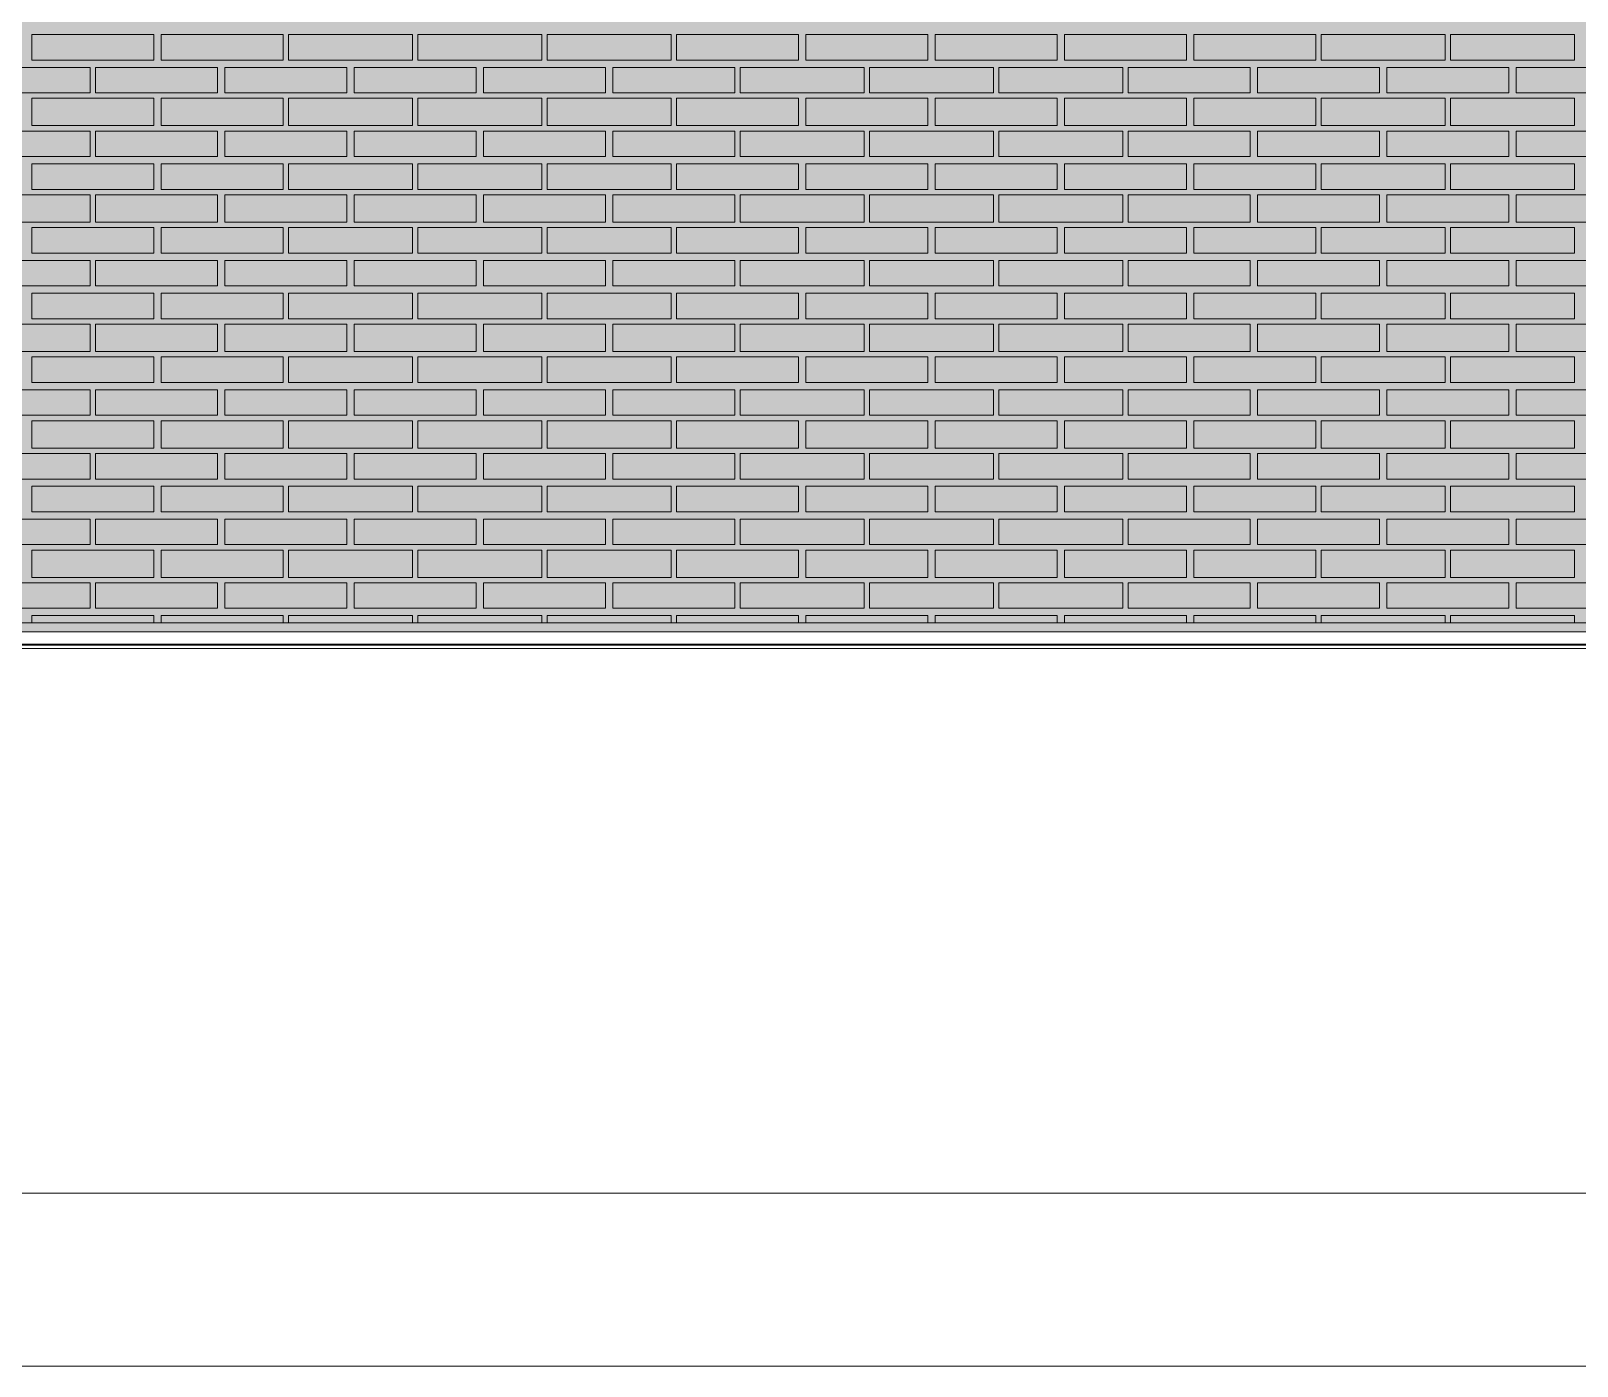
# Model space of a CAD drawing. Header units: millimetres. Extents: x -28928 to 100580, y -22867 to 36490.
# Drawn here: x 10970 to 14562, y -6439 to -3338 of the extents above; entities that cross this region are included whole.
import ezdxf

# ---------------------------------------------------------------- set-up
doc = ezdxf.new("R2010")
doc.units = ezdxf.units.MM
doc.layers.add('PDF _Геометрия', color=7, linetype='Continuous', true_color=0x8f8e8d)
doc.layers.add('PDF _Сплошная заливка', color=7, linetype='Continuous', true_color=0xffffff)

msp = doc.modelspace()

# ---------------------------------------------------------------- hatches: boundary and pattern name
at = {"layer": 'PDF _Сплошная заливка', "true_color": 0xdcd6cf, "transparency": 33554559}
msp.add_hatch(color=254, dxfattribs=at).paths.add_polyline_path([(29465.3, 1544.1), (29486.4, 1544.1), (29486.4, 9028.4), (4952.2, 9028.4), (4952.2, -4713.2), (29465.3, -4713.2)])
at = {"layer": 'PDF _Сплошная заливка', "true_color": 0xa48f7a, "transparency": 33554559}
h = msp.add_hatch(color=252, dxfattribs=at)
h.paths.add_polyline_path([(-7486.3, -4734.3), (-7486.3, -4713.2), (-9576.3, -4713.2), (-9576.3, -4734.3)])
h.paths.add_polyline_path([(-7168.9, -4713.2), (-7168.9, -4734.3), (45263, -4734.3), (45263, -4713.2)])

# ---------------------------------------------------------------- linework, layer by layer
at = {"layer": 'PDF _Геометрия', "color": 7, "lineweight": 9}
for points in [[(45263, -4713.2), (-7168.9, -4713.2), (4931.1, -4713.2), (-7168.9, -4713.2), (4931.1, -4713.2), (4931.1, 9028.4), (4931.1, -4764)], [(4952.2, -4764), (4952.2, 9028.4), (4952.2, -4713.2), (29465.3, -4713.2), (4952.2, -4713.2), (29465.3, -4713.2), (29465.3, 1531.4), (29465.3, -4764)], [(-7168.9, -4734.3), (45263, -4734.3), (45263, -4713.2), (29486.4, -4713.2), (29486.4, -5491.6), (29486.4, -5610.1)], [(-23144.3, -4772.4), (84689.5, -4772.4)], [(82087.6, -6037.4), (56081.1, -6037.4), (29799.5, -6037.4), (29351.1, -6037.4), (5066.4, -6037.4), (4816.8, -6037.4), (-21587.4, -6037.4)], [(82417.6, -6439.3), (-21938.6, -6439.3)]]:
    msp.add_lwpolyline(points, dxfattribs=at)
at = {"layer": 'PDF _Геометрия', "lineweight": 9}
for points in [[(11256.1, -3405.9), (11112.2, -3405.9), (10972.6, -3405.9), (10972.6, -3346.6), (11112.2, -3346.6), (11256.1, -3346.6)], [(11556.4, -3405.9), (11412.6, -3405.9), (11273, -3405.9), (11273, -3346.6), (11412.6, -3346.6), (11556.4, -3346.6)], [(11856.8, -3405.9), (11713, -3405.9), (11569.1, -3405.9), (11569.1, -3346.6), (11713, -3346.6), (11856.8, -3346.6)], [(12157.2, -3405.9), (12013.4, -3405.9), (11869.5, -3405.9), (11869.5, -3346.6), (12013.4, -3346.6), (12157.2, -3346.6)], [(12457.6, -3405.9), (12313.7, -3405.9), (12169.9, -3405.9), (12169.9, -3346.6), (12313.7, -3346.6), (12457.6, -3346.6)], [(12753.7, -3405.9), (12614.1, -3405.9), (12470.3, -3405.9), (12470.3, -3346.6), (12614.1, -3346.6), (12753.7, -3346.6)], [(13054.1, -3405.9), (12914.5, -3405.9), (12770.7, -3405.9), (12770.7, -3346.6), (12914.5, -3346.6), (13054.1, -3346.6)], [(13354.5, -3405.9), (13210.7, -3405.9), (13071.1, -3405.9), (13071.1, -3346.6), (13210.7, -3346.6), (13354.5, -3346.6)], [(13654.9, -3405.9), (13511.1, -3405.9), (13371.4, -3405.9), (13371.4, -3346.6), (13511.1, -3346.6), (13654.9, -3346.6)], [(13955.3, -3405.9), (13811.4, -3405.9), (13671.8, -3405.9), (13671.8, -3346.6), (13811.4, -3346.6), (13955.3, -3346.6)], [(14255.7, -3405.9), (14111.8, -3405.9), (13968, -3405.9), (13968, -3346.6), (14111.8, -3346.6), (14255.7, -3346.6)], [(14556.1, -3405.9), (14412.2, -3405.9), (14268.4, -3405.9), (14268.4, -3346.6), (14412.2, -3346.6), (14556.1, -3346.6)], [(11108, -3422.8), (11108, -3482), (10820.3, -3482), (10820.3, -3422.8)], [(11404.1, -3422.8), (11404.1, -3482), (11120.7, -3482), (11120.7, -3422.8)], [(11704.5, -3422.8), (11704.5, -3482), (11421.1, -3482), (11421.1, -3422.8)], [(12004.9, -3422.8), (12004.9, -3482), (11721.4, -3482), (11721.4, -3422.8)], [(12305.3, -3422.8), (12305.3, -3482), (12021.8, -3482), (12021.8, -3422.8)], [(12605.7, -3422.8), (12605.7, -3482), (12322.2, -3482), (12322.2, -3422.8)], [(12906.1, -3422.8), (12906.1, -3482), (12618.4, -3482), (12618.4, -3422.8)], [(13206.4, -3422.8), (13206.4, -3482), (12918.7, -3482), (12918.7, -3422.8)], [(13506.8, -3422.8), (13506.8, -3482), (13219.1, -3482), (13219.1, -3422.8)], [(13803, -3422.8), (13803, -3482), (13519.5, -3482), (13519.5, -3422.8)], [(14103.4, -3422.8), (14103.4, -3482), (13819.9, -3482), (13819.9, -3422.8)], [(14403.7, -3422.8), (14403.7, -3482), (14120.3, -3482), (14120.3, -3422.8)], [(14704.1, -3422.8), (14704.1, -3482), (14420.7, -3482), (14420.7, -3422.8)], [(11256.1, -3558.2), (11112.2, -3558.2), (10972.6, -3558.2), (10972.6, -3494.7), (11112.2, -3494.7), (11256.1, -3494.7)], [(11556.4, -3558.2), (11412.6, -3558.2), (11273, -3558.2), (11273, -3494.7), (11412.6, -3494.7), (11556.4, -3494.7)], [(11856.8, -3558.2), (11713, -3558.2), (11569.1, -3558.2), (11569.1, -3494.7), (11713, -3494.7), (11856.8, -3494.7)], [(12157.2, -3558.2), (12013.4, -3558.2), (11869.5, -3558.2), (11869.5, -3494.7), (12013.4, -3494.7), (12157.2, -3494.7)], [(12457.6, -3558.2), (12313.7, -3558.2), (12169.9, -3558.2), (12169.9, -3494.7), (12313.7, -3494.7), (12457.6, -3494.7)], [(12753.7, -3558.2), (12614.1, -3558.2), (12470.3, -3558.2), (12470.3, -3494.7), (12614.1, -3494.7), (12753.7, -3494.7)], [(13054.1, -3558.2), (12914.5, -3558.2), (12770.7, -3558.2), (12770.7, -3494.7), (12914.5, -3494.7), (13054.1, -3494.7)], [(13354.5, -3558.2), (13210.7, -3558.2), (13071.1, -3558.2), (13071.1, -3494.7), (13210.7, -3494.7), (13354.5, -3494.7)], [(13654.9, -3558.2), (13511.1, -3558.2), (13371.4, -3558.2), (13371.4, -3494.7), (13511.1, -3494.7), (13654.9, -3494.7)], [(13955.3, -3558.2), (13811.4, -3558.2), (13671.8, -3558.2), (13671.8, -3494.7), (13811.4, -3494.7), (13955.3, -3494.7)], [(14255.7, -3558.2), (14111.8, -3558.2), (13968, -3558.2), (13968, -3494.7), (14111.8, -3494.7), (14255.7, -3494.7)], [(14556.1, -3558.2), (14412.2, -3558.2), (14268.4, -3558.2), (14268.4, -3494.7), (14412.2, -3494.7), (14556.1, -3494.7)], [(11108, -3570.9), (11108, -3630.1), (10820.3, -3630.1), (10820.3, -3570.9)], [(11404.1, -3570.9), (11404.1, -3630.1), (11120.7, -3630.1), (11120.7, -3570.9)], [(11704.5, -3570.9), (11704.5, -3630.1), (11421.1, -3630.1), (11421.1, -3570.9)], [(12004.9, -3570.9), (12004.9, -3630.1), (11721.4, -3630.1), (11721.4, -3570.9)], [(12305.3, -3570.9), (12305.3, -3630.1), (12021.8, -3630.1), (12021.8, -3570.9)], [(12605.7, -3570.9), (12605.7, -3630.1), (12322.2, -3630.1), (12322.2, -3570.9)], [(12906.1, -3570.9), (12906.1, -3630.1), (12618.4, -3630.1), (12618.4, -3570.9)], [(13206.4, -3570.9), (13206.4, -3630.1), (12918.7, -3630.1), (12918.7, -3570.9)], [(13506.8, -3570.9), (13506.8, -3630.1), (13219.1, -3630.1), (13219.1, -3570.9)], [(13803, -3570.9), (13803, -3630.1), (13519.5, -3630.1), (13519.5, -3570.9)], [(14103.4, -3570.9), (14103.4, -3630.1), (13819.9, -3630.1), (13819.9, -3570.9)], [(14403.7, -3570.9), (14403.7, -3630.1), (14120.3, -3630.1), (14120.3, -3570.9)], [(14704.1, -3570.9), (14704.1, -3630.1), (14420.7, -3630.1), (14420.7, -3570.9)], [(11256.1, -3706.3), (11112.2, -3706.3), (10972.6, -3706.3), (10972.6, -3647), (11112.2, -3647), (11256.1, -3647)], [(11556.4, -3706.3), (11412.6, -3706.3), (11273, -3706.3), (11273, -3647), (11412.6, -3647), (11556.4, -3647)], [(11856.8, -3706.3), (11713, -3706.3), (11569.1, -3706.3), (11569.1, -3647), (11713, -3647), (11856.8, -3647)], [(12157.2, -3706.3), (12013.4, -3706.3), (11869.5, -3706.3), (11869.5, -3647), (12013.4, -3647), (12157.2, -3647)], [(12457.6, -3706.3), (12313.7, -3706.3), (12169.9, -3706.3), (12169.9, -3647), (12313.7, -3647), (12457.6, -3647)], [(12753.7, -3706.3), (12614.1, -3706.3), (12470.3, -3706.3), (12470.3, -3647), (12614.1, -3647), (12753.7, -3647)], [(13054.1, -3706.3), (12914.5, -3706.3), (12770.7, -3706.3), (12770.7, -3647), (12914.5, -3647), (13054.1, -3647)], [(13354.5, -3706.3), (13210.7, -3706.3), (13071.1, -3706.3), (13071.1, -3647), (13210.7, -3647), (13354.5, -3647)], [(13654.9, -3706.3), (13511.1, -3706.3), (13371.4, -3706.3), (13371.4, -3647), (13511.1, -3647), (13654.9, -3647)], [(13955.3, -3706.3), (13811.4, -3706.3), (13671.8, -3706.3), (13671.8, -3647), (13811.4, -3647), (13955.3, -3647)], [(14255.7, -3706.3), (14111.8, -3706.3), (13968, -3706.3), (13968, -3647), (14111.8, -3647), (14255.7, -3647)], [(14556.1, -3706.3), (14412.2, -3706.3), (14268.4, -3706.3), (14268.4, -3647), (14412.2, -3647), (14556.1, -3647)], [(11108, -3719), (11108, -3782.4), (10820.3, -3782.4), (10820.3, -3719)], [(11404.1, -3719), (11404.1, -3782.4), (11120.7, -3782.4), (11120.7, -3719)], [(11704.5, -3719), (11704.5, -3782.4), (11421.1, -3782.4), (11421.1, -3719)], [(12004.9, -3719), (12004.9, -3782.4), (11721.4, -3782.4), (11721.4, -3719)], [(12305.3, -3719), (12305.3, -3782.4), (12021.8, -3782.4), (12021.8, -3719)], [(12605.7, -3719), (12605.7, -3782.4), (12322.2, -3782.4), (12322.2, -3719)], [(12906.1, -3719), (12906.1, -3782.4), (12618.4, -3782.4), (12618.4, -3719)], [(13206.4, -3719), (13206.4, -3782.4), (12918.7, -3782.4), (12918.7, -3719)], [(13506.8, -3719), (13506.8, -3782.4), (13219.1, -3782.4), (13219.1, -3719)], [(13803, -3719), (13803, -3782.4), (13519.5, -3782.4), (13519.5, -3719)], [(14103.4, -3719), (14103.4, -3782.4), (13819.9, -3782.4), (13819.9, -3719)], [(14403.7, -3719), (14403.7, -3782.4), (14120.3, -3782.4), (14120.3, -3719)], [(14704.1, -3719), (14704.1, -3782.4), (14420.7, -3782.4), (14420.7, -3719)], [(11256.1, -3854.3), (11112.2, -3854.3), (10972.6, -3854.3), (10972.6, -3795.1), (11112.2, -3795.1), (11256.1, -3795.1)], [(11556.4, -3854.3), (11412.6, -3854.3), (11273, -3854.3), (11273, -3795.1), (11412.6, -3795.1), (11556.4, -3795.1)], [(11856.8, -3854.3), (11713, -3854.3), (11569.1, -3854.3), (11569.1, -3795.1), (11713, -3795.1), (11856.8, -3795.1)], [(12157.2, -3854.3), (12013.4, -3854.3), (11869.5, -3854.3), (11869.5, -3795.1), (12013.4, -3795.1), (12157.2, -3795.1)], [(12457.6, -3854.3), (12313.7, -3854.3), (12169.9, -3854.3), (12169.9, -3795.1), (12313.7, -3795.1), (12457.6, -3795.1)], [(12753.7, -3854.3), (12614.1, -3854.3), (12470.3, -3854.3), (12470.3, -3795.1), (12614.1, -3795.1), (12753.7, -3795.1)], [(13054.1, -3854.3), (12914.5, -3854.3), (12770.7, -3854.3), (12770.7, -3795.1), (12914.5, -3795.1), (13054.1, -3795.1)], [(13354.5, -3854.3), (13210.7, -3854.3), (13071.1, -3854.3), (13071.1, -3795.1), (13210.7, -3795.1), (13354.5, -3795.1)], [(13654.9, -3854.3), (13511.1, -3854.3), (13371.4, -3854.3), (13371.4, -3795.1), (13511.1, -3795.1), (13654.9, -3795.1)], [(13955.3, -3854.3), (13811.4, -3854.3), (13671.8, -3854.3), (13671.8, -3795.1), (13811.4, -3795.1), (13955.3, -3795.1)], [(14255.7, -3854.3), (14111.8, -3854.3), (13968, -3854.3), (13968, -3795.1), (14111.8, -3795.1), (14255.7, -3795.1)], [(14556.1, -3854.3), (14412.2, -3854.3), (14268.4, -3854.3), (14268.4, -3795.1), (14412.2, -3795.1), (14556.1, -3795.1)], [(11108, -3871.3), (11108, -3930.5), (10820.3, -3930.5), (10820.3, -3871.3)], [(11404.1, -3871.3), (11404.1, -3930.5), (11120.7, -3930.5), (11120.7, -3871.3)], [(11704.5, -3871.3), (11704.5, -3930.5), (11421.1, -3930.5), (11421.1, -3871.3)], [(12004.9, -3871.3), (12004.9, -3930.5), (11721.4, -3930.5), (11721.4, -3871.3)], [(12305.3, -3871.3), (12305.3, -3930.5), (12021.8, -3930.5), (12021.8, -3871.3)], [(12605.7, -3871.3), (12605.7, -3930.5), (12322.2, -3930.5), (12322.2, -3871.3)], [(12906.1, -3871.3), (12906.1, -3930.5), (12618.4, -3930.5), (12618.4, -3871.3)], [(13206.4, -3871.3), (13206.4, -3930.5), (12918.7, -3930.5), (12918.7, -3871.3)], [(13506.8, -3871.3), (13506.8, -3930.5), (13219.1, -3930.5), (13219.1, -3871.3)], [(13803, -3871.3), (13803, -3930.5), (13519.5, -3930.5), (13519.5, -3871.3)], [(14103.4, -3871.3), (14103.4, -3930.5), (13819.9, -3930.5), (13819.9, -3871.3)], [(14403.7, -3871.3), (14403.7, -3930.5), (14120.3, -3930.5), (14120.3, -3871.3)], [(14704.1, -3871.3), (14704.1, -3930.5), (14420.7, -3930.5), (14420.7, -3871.3)], [(11256.1, -4006.6), (11112.2, -4006.6), (10972.6, -4006.6), (10972.6, -3947.4), (11112.2, -3947.4), (11256.1, -3947.4)], [(11556.4, -4006.6), (11412.6, -4006.6), (11273, -4006.6), (11273, -3947.4), (11412.6, -3947.4), (11556.4, -3947.4)], [(11856.8, -4006.6), (11713, -4006.6), (11569.1, -4006.6), (11569.1, -3947.4), (11713, -3947.4), (11856.8, -3947.4)], [(12157.2, -4006.6), (12013.4, -4006.6), (11869.5, -4006.6), (11869.5, -3947.4), (12013.4, -3947.4), (12157.2, -3947.4)], [(12457.6, -4006.6), (12313.7, -4006.6), (12169.9, -4006.6), (12169.9, -3947.4), (12313.7, -3947.4), (12457.6, -3947.4)], [(12753.7, -4006.6), (12614.1, -4006.6), (12470.3, -4006.6), (12470.3, -3947.4), (12614.1, -3947.4), (12753.7, -3947.4)], [(13054.1, -4006.6), (12914.5, -4006.6), (12770.7, -4006.6), (12770.7, -3947.4), (12914.5, -3947.4), (13054.1, -3947.4)], [(13354.5, -4006.6), (13210.7, -4006.6), (13071.1, -4006.6), (13071.1, -3947.4), (13210.7, -3947.4), (13354.5, -3947.4)], [(13654.9, -4006.6), (13511.1, -4006.6), (13371.4, -4006.6), (13371.4, -3947.4), (13511.1, -3947.4), (13654.9, -3947.4)], [(13955.3, -4006.6), (13811.4, -4006.6), (13671.8, -4006.6), (13671.8, -3947.4), (13811.4, -3947.4), (13955.3, -3947.4)], [(14255.7, -4006.6), (14111.8, -4006.6), (13968, -4006.6), (13968, -3947.4), (14111.8, -3947.4), (14255.7, -3947.4)], [(14556.1, -4006.6), (14412.2, -4006.6), (14268.4, -4006.6), (14268.4, -3947.4), (14412.2, -3947.4), (14556.1, -3947.4)], [(11108, -4019.3), (11108, -4082.8), (10820.3, -4082.8), (10820.3, -4019.3)], [(11404.1, -4019.3), (11404.1, -4082.8), (11120.7, -4082.8), (11120.7, -4019.3)], [(11704.5, -4019.3), (11704.5, -4082.8), (11421.1, -4082.8), (11421.1, -4019.3)], [(12004.9, -4019.3), (12004.9, -4082.8), (11721.4, -4082.8), (11721.4, -4019.3)], [(12305.3, -4019.3), (12305.3, -4082.8), (12021.8, -4082.8), (12021.8, -4019.3)], [(12605.7, -4019.3), (12605.7, -4082.8), (12322.2, -4082.8), (12322.2, -4019.3)], [(12906.1, -4019.3), (12906.1, -4082.8), (12618.4, -4082.8), (12618.4, -4019.3)], [(13206.4, -4019.3), (13206.4, -4082.8), (12918.7, -4082.8), (12918.7, -4019.3)], [(13506.8, -4019.3), (13506.8, -4082.8), (13219.1, -4082.8), (13219.1, -4019.3)], [(13803, -4019.3), (13803, -4082.8), (13519.5, -4082.8), (13519.5, -4019.3)], [(14103.4, -4019.3), (14103.4, -4082.8), (13819.9, -4082.8), (13819.9, -4019.3)], [(14403.7, -4019.3), (14403.7, -4082.8), (14120.3, -4082.8), (14120.3, -4019.3)], [(14704.1, -4019.3), (14704.1, -4082.8), (14420.7, -4082.8), (14420.7, -4019.3)], [(11256.1, -4154.7), (11112.2, -4154.7), (10972.6, -4154.7), (10972.6, -4095.5), (11112.2, -4095.5), (11256.1, -4095.5)], [(11556.4, -4154.7), (11412.6, -4154.7), (11273, -4154.7), (11273, -4095.5), (11412.6, -4095.5), (11556.4, -4095.5)], [(11856.8, -4154.7), (11713, -4154.7), (11569.1, -4154.7), (11569.1, -4095.5), (11713, -4095.5), (11856.8, -4095.5)], [(12157.2, -4154.7), (12013.4, -4154.7), (11869.5, -4154.7), (11869.5, -4095.5), (12013.4, -4095.5), (12157.2, -4095.5)], [(12457.6, -4154.7), (12313.7, -4154.7), (12169.9, -4154.7), (12169.9, -4095.5), (12313.7, -4095.5), (12457.6, -4095.5)], [(12753.7, -4154.7), (12614.1, -4154.7), (12470.3, -4154.7), (12470.3, -4095.5), (12614.1, -4095.5), (12753.7, -4095.5)], [(13054.1, -4154.7), (12914.5, -4154.7), (12770.7, -4154.7), (12770.7, -4095.5), (12914.5, -4095.5), (13054.1, -4095.5)], [(13354.5, -4154.7), (13210.7, -4154.7), (13071.1, -4154.7), (13071.1, -4095.5), (13210.7, -4095.5), (13354.5, -4095.5)], [(13654.9, -4154.7), (13511.1, -4154.7), (13371.4, -4154.7), (13371.4, -4095.5), (13511.1, -4095.5), (13654.9, -4095.5)], [(13955.3, -4154.7), (13811.4, -4154.7), (13671.8, -4154.7), (13671.8, -4095.5), (13811.4, -4095.5), (13955.3, -4095.5)], [(14255.7, -4154.7), (14111.8, -4154.7), (13968, -4154.7), (13968, -4095.5), (14111.8, -4095.5), (14255.7, -4095.5)], [(14556.1, -4154.7), (14412.2, -4154.7), (14268.4, -4154.7), (14268.4, -4095.5), (14412.2, -4095.5), (14556.1, -4095.5)], [(11108, -4171.6), (11108, -4230.9), (10820.3, -4230.9), (10820.3, -4171.6)], [(11404.1, -4171.6), (11404.1, -4230.9), (11120.7, -4230.9), (11120.7, -4171.6)], [(11704.5, -4171.6), (11704.5, -4230.9), (11421.1, -4230.9), (11421.1, -4171.6)], [(12004.9, -4171.6), (12004.9, -4230.9), (11721.4, -4230.9), (11721.4, -4171.6)], [(12305.3, -4171.6), (12305.3, -4230.9), (12021.8, -4230.9), (12021.8, -4171.6)], [(12605.7, -4171.6), (12605.7, -4230.9), (12322.2, -4230.9), (12322.2, -4171.6)], [(12906.1, -4171.6), (12906.1, -4230.9), (12618.4, -4230.9), (12618.4, -4171.6)], [(13206.4, -4171.6), (13206.4, -4230.9), (12918.7, -4230.9), (12918.7, -4171.6)], [(13506.8, -4171.6), (13506.8, -4230.9), (13219.1, -4230.9), (13219.1, -4171.6)], [(13803, -4171.6), (13803, -4230.9), (13519.5, -4230.9), (13519.5, -4171.6)], [(14103.4, -4171.6), (14103.4, -4230.9), (13819.9, -4230.9), (13819.9, -4171.6)], [(14403.7, -4171.6), (14403.7, -4230.9), (14120.3, -4230.9), (14120.3, -4171.6)], [(14704.1, -4171.6), (14704.1, -4230.9), (14420.7, -4230.9), (14420.7, -4171.6)], [(11256.1, -4307), (11112.2, -4307), (10972.6, -4307), (10972.6, -4243.6), (11112.2, -4243.6), (11256.1, -4243.6)], [(11556.4, -4307), (11412.6, -4307), (11273, -4307), (11273, -4243.6), (11412.6, -4243.6), (11556.4, -4243.6)], [(11856.8, -4307), (11713, -4307), (11569.1, -4307), (11569.1, -4243.6), (11713, -4243.6), (11856.8, -4243.6)], [(12157.2, -4307), (12013.4, -4307), (11869.5, -4307), (11869.5, -4243.6), (12013.4, -4243.6), (12157.2, -4243.6)], [(12457.6, -4307), (12313.7, -4307), (12169.9, -4307), (12169.9, -4243.6), (12313.7, -4243.6), (12457.6, -4243.6)], [(12753.7, -4307), (12614.1, -4307), (12470.3, -4307), (12470.3, -4243.6), (12614.1, -4243.6), (12753.7, -4243.6)], [(13054.1, -4307), (12914.5, -4307), (12770.7, -4307), (12770.7, -4243.6), (12914.5, -4243.6), (13054.1, -4243.6)], [(13354.5, -4307), (13210.7, -4307), (13071.1, -4307), (13071.1, -4243.6), (13210.7, -4243.6), (13354.5, -4243.6)], [(13654.9, -4307), (13511.1, -4307), (13371.4, -4307), (13371.4, -4243.6), (13511.1, -4243.6), (13654.9, -4243.6)], [(13955.3, -4307), (13811.4, -4307), (13671.8, -4307), (13671.8, -4243.6), (13811.4, -4243.6), (13955.3, -4243.6)], [(14255.7, -4307), (14111.8, -4307), (13968, -4307), (13968, -4243.6), (14111.8, -4243.6), (14255.7, -4243.6)], [(14556.1, -4307), (14412.2, -4307), (14268.4, -4307), (14268.4, -4243.6), (14412.2, -4243.6), (14556.1, -4243.6)], [(11108, -4319.7), (11108, -4379), (10820.3, -4379), (10820.3, -4319.7)], [(11404.1, -4319.7), (11404.1, -4379), (11120.7, -4379), (11120.7, -4319.7)], [(11704.5, -4319.7), (11704.5, -4379), (11421.1, -4379), (11421.1, -4319.7)], [(12004.9, -4319.7), (12004.9, -4379), (11721.4, -4379), (11721.4, -4319.7)], [(12305.3, -4319.7), (12305.3, -4379), (12021.8, -4379), (12021.8, -4319.7)], [(12605.7, -4319.7), (12605.7, -4379), (12322.2, -4379), (12322.2, -4319.7)], [(12906.1, -4319.7), (12906.1, -4379), (12618.4, -4379), (12618.4, -4319.7)], [(13206.4, -4319.7), (13206.4, -4379), (12918.7, -4379), (12918.7, -4319.7)], [(13506.8, -4319.7), (13506.8, -4379), (13219.1, -4379), (13219.1, -4319.7)], [(13803, -4319.7), (13803, -4379), (13519.5, -4379), (13519.5, -4319.7)], [(14103.4, -4319.7), (14103.4, -4379), (13819.9, -4379), (13819.9, -4319.7)], [(14403.7, -4319.7), (14403.7, -4379), (14120.3, -4379), (14120.3, -4319.7)], [(14704.1, -4319.7), (14704.1, -4379), (14420.7, -4379), (14420.7, -4319.7)], [(11256.1, -4455.1), (11112.2, -4455.1), (10972.6, -4455.1), (10972.6, -4395.9), (11112.2, -4395.9), (11256.1, -4395.9)], [(11556.4, -4455.1), (11412.6, -4455.1), (11273, -4455.1), (11273, -4395.9), (11412.6, -4395.9), (11556.4, -4395.9)], [(11856.8, -4455.1), (11713, -4455.1), (11569.1, -4455.1), (11569.1, -4395.9), (11713, -4395.9), (11856.8, -4395.9)], [(12157.2, -4455.1), (12013.4, -4455.1), (11869.5, -4455.1), (11869.5, -4395.9), (12013.4, -4395.9), (12157.2, -4395.9)], [(12457.6, -4455.1), (12313.7, -4455.1), (12169.9, -4455.1), (12169.9, -4395.9), (12313.7, -4395.9), (12457.6, -4395.9)], [(12753.7, -4455.1), (12614.1, -4455.1), (12470.3, -4455.1), (12470.3, -4395.9), (12614.1, -4395.9), (12753.7, -4395.9)], [(13054.1, -4455.1), (12914.5, -4455.1), (12770.7, -4455.1), (12770.7, -4395.9), (12914.5, -4395.9), (13054.1, -4395.9)], [(13354.5, -4455.1), (13210.7, -4455.1), (13071.1, -4455.1), (13071.1, -4395.9), (13210.7, -4395.9), (13354.5, -4395.9)], [(13654.9, -4455.1), (13511.1, -4455.1), (13371.4, -4455.1), (13371.4, -4395.9), (13511.1, -4395.9), (13654.9, -4395.9)], [(13955.3, -4455.1), (13811.4, -4455.1), (13671.8, -4455.1), (13671.8, -4395.9), (13811.4, -4395.9), (13955.3, -4395.9)], [(14255.7, -4455.1), (14111.8, -4455.1), (13968, -4455.1), (13968, -4395.9), (14111.8, -4395.9), (14255.7, -4395.9)], [(14556.1, -4455.1), (14412.2, -4455.1), (14268.4, -4455.1), (14268.4, -4395.9), (14412.2, -4395.9), (14556.1, -4395.9)], [(11108, -4472), (11108, -4531.3), (10820.3, -4531.3), (10820.3, -4472)], [(11404.1, -4472), (11404.1, -4531.3), (11120.7, -4531.3), (11120.7, -4472)], [(11704.5, -4472), (11704.5, -4531.3), (11421.1, -4531.3), (11421.1, -4472)], [(12004.9, -4472), (12004.9, -4531.3), (11721.4, -4531.3), (11721.4, -4472)], [(12305.3, -4472), (12305.3, -4531.3), (12021.8, -4531.3), (12021.8, -4472)], [(12605.7, -4472), (12605.7, -4531.3), (12322.2, -4531.3), (12322.2, -4472)], [(12906.1, -4472), (12906.1, -4531.3), (12618.4, -4531.3), (12618.4, -4472)], [(13206.4, -4472), (13206.4, -4531.3), (12918.7, -4531.3), (12918.7, -4472)], [(13506.8, -4472), (13506.8, -4531.3), (13219.1, -4531.3), (13219.1, -4472)], [(13803, -4472), (13803, -4531.3), (13519.5, -4531.3), (13519.5, -4472)], [(14103.4, -4472), (14103.4, -4531.3), (13819.9, -4531.3), (13819.9, -4472)], [(14403.7, -4472), (14403.7, -4531.3), (14120.3, -4531.3), (14120.3, -4472)], [(14704.1, -4472), (14704.1, -4531.3), (14420.7, -4531.3), (14420.7, -4472)], [(11256.1, -4607.4), (11112.2, -4607.4), (10972.6, -4607.4), (10972.6, -4544), (11112.2, -4544), (11256.1, -4544)], [(11556.4, -4607.4), (11412.6, -4607.4), (11273, -4607.4), (11273, -4544), (11412.6, -4544), (11556.4, -4544)], [(11856.8, -4607.4), (11713, -4607.4), (11569.1, -4607.4), (11569.1, -4544), (11713, -4544), (11856.8, -4544)], [(12157.2, -4607.4), (12013.4, -4607.4), (11869.5, -4607.4), (11869.5, -4544), (12013.4, -4544), (12157.2, -4544)], [(12457.6, -4607.4), (12313.7, -4607.4), (12169.9, -4607.4), (12169.9, -4544), (12313.7, -4544), (12457.6, -4544)], [(12753.7, -4607.4), (12614.1, -4607.4), (12470.3, -4607.4), (12470.3, -4544), (12614.1, -4544), (12753.7, -4544)], [(13054.1, -4607.4), (12914.5, -4607.4), (12770.7, -4607.4), (12770.7, -4544), (12914.5, -4544), (13054.1, -4544)], [(13354.5, -4607.4), (13210.7, -4607.4), (13071.1, -4607.4), (13071.1, -4544), (13210.7, -4544), (13354.5, -4544)], [(13654.9, -4607.4), (13511.1, -4607.4), (13371.4, -4607.4), (13371.4, -4544), (13511.1, -4544), (13654.9, -4544)], [(13955.3, -4607.4), (13811.4, -4607.4), (13671.8, -4607.4), (13671.8, -4544), (13811.4, -4544), (13955.3, -4544)], [(14255.7, -4607.4), (14111.8, -4607.4), (13968, -4607.4), (13968, -4544), (14111.8, -4544), (14255.7, -4544)], [(14556.1, -4607.4), (14412.2, -4607.4), (14268.4, -4607.4), (14268.4, -4544), (14412.2, -4544), (14556.1, -4544)], [(11108, -4620.1), (11108, -4679.3), (10820.3, -4679.3), (10820.3, -4620.1)], [(11404.1, -4620.1), (11404.1, -4679.3), (11120.7, -4679.3), (11120.7, -4620.1)], [(11704.5, -4620.1), (11704.5, -4679.3), (11421.1, -4679.3), (11421.1, -4620.1)], [(12004.9, -4620.1), (12004.9, -4679.3), (11721.4, -4679.3), (11721.4, -4620.1)], [(12305.3, -4620.1), (12305.3, -4679.3), (12021.8, -4679.3), (12021.8, -4620.1)], [(12605.7, -4620.1), (12605.7, -4679.3), (12322.2, -4679.3), (12322.2, -4620.1)], [(12906.1, -4620.1), (12906.1, -4679.3), (12618.4, -4679.3), (12618.4, -4620.1)], [(13206.4, -4620.1), (13206.4, -4679.3), (12918.7, -4679.3), (12918.7, -4620.1)], [(13506.8, -4620.1), (13506.8, -4679.3), (13219.1, -4679.3), (13219.1, -4620.1)], [(13803, -4620.1), (13803, -4679.3), (13519.5, -4679.3), (13519.5, -4620.1)], [(14103.4, -4620.1), (14103.4, -4679.3), (13819.9, -4679.3), (13819.9, -4620.1)], [(14403.7, -4620.1), (14403.7, -4679.3), (14120.3, -4679.3), (14120.3, -4620.1)], [(14704.1, -4620.1), (14704.1, -4679.3), (14420.7, -4679.3), (14420.7, -4620.1)]]:
    msp.add_lwpolyline(points, close=True, dxfattribs=at)
for points in [[(10972.6, -4713.2), (10972.6, -4696.3), (11112.2, -4696.3), (11256.1, -4696.3), (11256.1, -4713.2)], [(11273, -4713.2), (11273, -4696.3), (11412.6, -4696.3), (11556.4, -4696.3), (11556.4, -4713.2)], [(11569.1, -4713.2), (11569.1, -4696.3), (11713, -4696.3), (11856.8, -4696.3), (11856.8, -4713.2)], [(11869.5, -4713.2), (11869.5, -4696.3), (12013.4, -4696.3), (12157.2, -4696.3), (12157.2, -4713.2)], [(12169.9, -4713.2), (12169.9, -4696.3), (12313.7, -4696.3), (12457.6, -4696.3), (12457.6, -4713.2)], [(12470.3, -4713.2), (12470.3, -4696.3), (12614.1, -4696.3), (12753.7, -4696.3), (12753.7, -4713.2)], [(12770.7, -4713.2), (12770.7, -4696.3), (12914.5, -4696.3), (13054.1, -4696.3), (13054.1, -4713.2)], [(13071.1, -4713.2), (13071.1, -4696.3), (13210.7, -4696.3), (13354.5, -4696.3), (13354.5, -4713.2)], [(13371.4, -4713.2), (13371.4, -4696.3), (13511.1, -4696.3), (13654.9, -4696.3), (13654.9, -4713.2)], [(13671.8, -4713.2), (13671.8, -4696.3), (13811.4, -4696.3), (13955.3, -4696.3), (13955.3, -4713.2)], [(13968, -4713.2), (13968, -4696.3), (14111.8, -4696.3), (14255.7, -4696.3), (14255.7, -4713.2)], [(14268.4, -4713.2), (14268.4, -4696.3), (14412.2, -4696.3), (14556.1, -4696.3), (14556.1, -4713.2)]]:
    msp.add_lwpolyline(points, dxfattribs=at)
at = {"layer": 'PDF _Геометрия', "color": 7, "lineweight": 40}
msp.add_lwpolyline([(82954.9, -4764), (-22513.9, -4764)], dxfattribs=at)

doc.saveas('drawing.dxf')
